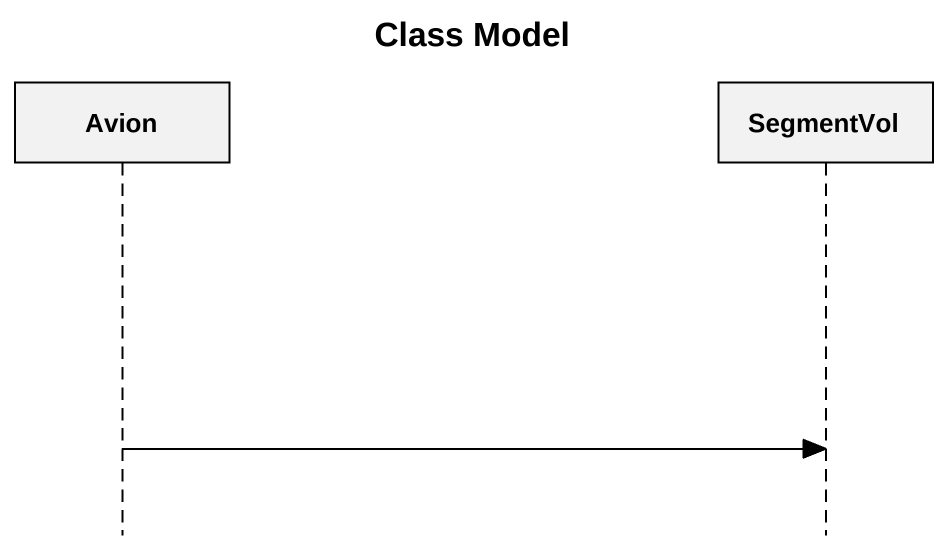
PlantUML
@startuml
title Class Model
hide footbox
participant Avion
participant SegmentVol

Avion -> SegmentVol
@enduml
